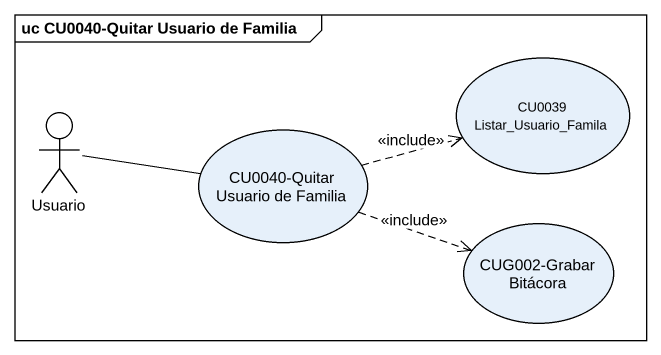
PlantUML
@startuml
mainframe uc CU0040-Quitar Usuario de Familia
usecase "CU0039 Listar_Usuario_Famila" as CU0039_Listar_Usuario_Famila
actor Usuario
usecase "CU0040-Quitar Usuario de Familia" as CU0040_Quitar_Usuario_de
usecase "CUG002-Grabar Bitácora" as CUG002_Grabar_Bitácora
Usuario -right- CU0040_Quitar_Usuario_de
CU0040_Quitar_Usuario_de .right.> CU0039_Listar_Usuario_Famila : <<include>>
CU0040_Quitar_Usuario_de .right.> CUG002_Grabar_Bitácora : <<include>>
@enduml
